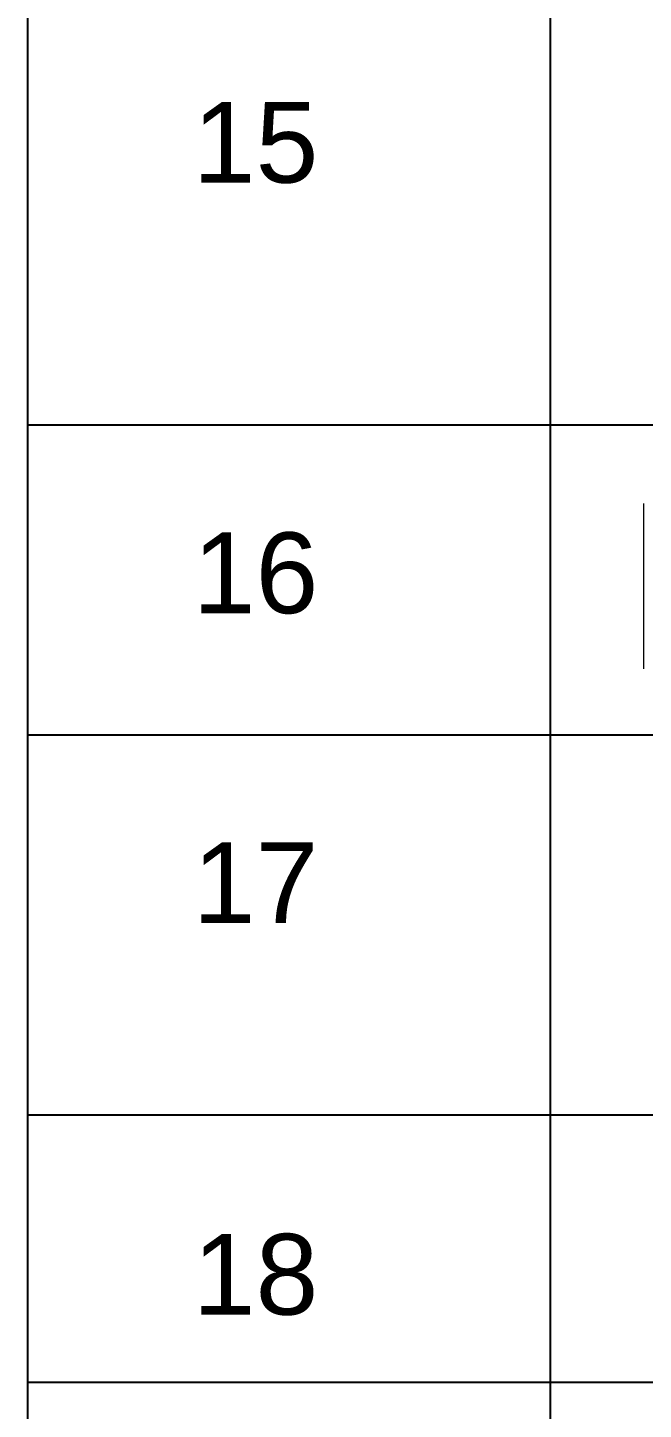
# Model space of a CAD drawing. Header units: inches. Extents: x 527934 to 2134587, y -408734 to 227304.
# Drawn here: x 1107444 to 1108602, y -149883 to -147282 of the extents above; entities that cross this region are included whole.
import ezdxf

# ---------------------------------------------------------------- set-up
doc = ezdxf.new("R2010")
doc.units = ezdxf.units.IN
doc.header["$MEASUREMENT"] = 0
doc.layers.add('electrical legends', color=3, linetype='Continuous', lineweight=25)
doc.styles.add('FixtureNames', font='arial.ttf', dxfattribs={"height": 0.2})

msp = doc.modelspace()

# ---------------------------------------------------------------- linework, layer by layer
at = {"layer": 'electrical legends', "color": 2}
for p, q in [((1107443.7, -147211), (1107443.7, -149328.2)), ((1108426.5, -147211.1), (1108426.5, -149328.2)), ((1107443.7, -148029.5), (1116832.6, -148029.5)), ((1107443.7, -148612.8), (1116832.6, -148612.8)), ((1107443.7, -149328.2), (1116832.6, -149328.2)), ((1107443.7, -149328.2), (1107443.7, -150428.4)), ((1108426.5, -149328.2), (1108426.5, -150428.4)), ((1107443.7, -149831.6), (1116832.6, -149831.6))]:
    msp.add_line(p, q, dxfattribs=at)
at = {"layer": 'electrical legends', "color": 4, "lineweight": 13}
msp.add_line((1108601.6, -148177.8), (1108601.6, -148488.8), dxfattribs=at)

# ---------------------------------------------------------------- texts
at = {"layer": 'electrical legends', "color": 3, "style": 'FixtureNames'}
for s, p in [('15', (1107754.2, -147573.7)), ('16', (1107754.2, -148384.1)), ('17', (1107754.2, -148967.4)), ('18', (1107754.2, -149704.4))]:
    msp.add_text(s, height=152.04, dxfattribs=at).set_placement(p)

doc.saveas('drawing.dxf')
